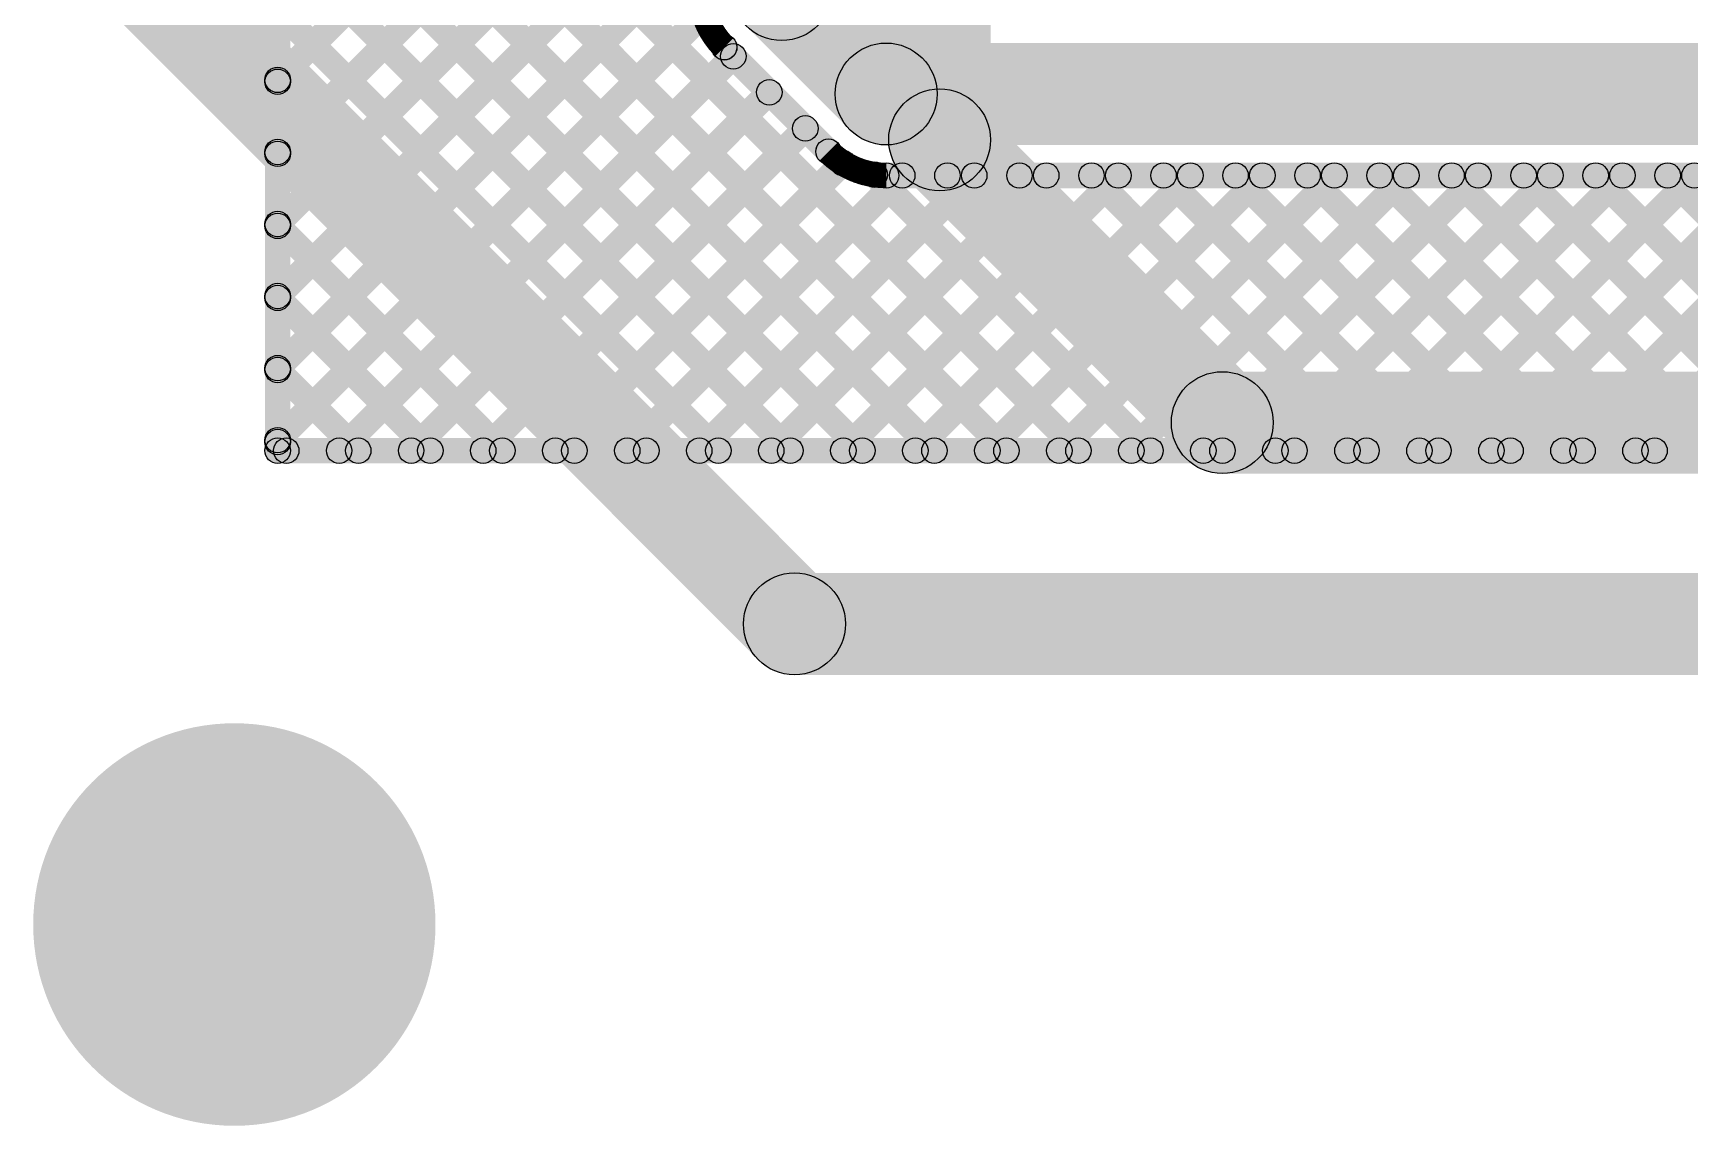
# Model space of a CAD drawing. Header units: millimetres. Extents: x -0.08 to 5.25, y -0.08 to 2.73.
# Drawn here: x -0.079 to 0.572, y -0.079 to 0.35 of the extents above; entities that cross this region are included whole.
import ezdxf

# ---------------------------------------------------------------- set-up
doc = ezdxf.new("R2010")
doc.units = ezdxf.units.MM
doc.header["$MEASUREMENT"] = 0
for name, color, linetype in [('BottomLayer', 5, 'Continuous'), ('BottomSolder', 6, 'Continuous'), ('PadHoleLayer', 156, 'Continuous'), ('TopLayer', 1, 'Continuous'), ('TopSolder', 216, 'Continuous')]:
    doc.layers.add(name, color=color, linetype=linetype)

msp = doc.modelspace()

# ---------------------------------------------------------------- hatches: boundary and pattern name
at = {"layer": 'BottomLayer'}
for points in [[(0.297, 0.308), (0.257, 0.308), (0.257, 0.625), (0.297, 0.625)], [(-0.04714, 0.35686), (-0.01886, 0.38514), (0.23414, 0.13214), (0.20586, 0.10386)], [(0.26286, 0.29386), (0.29114, 0.32214), (0.40214, 0.21114), (0.37386, 0.18286)], [(0.388, 0.177), (0.388, 0.217), (2.3343, 0.217), (2.3343, 0.177)], [(0.22, 0.098), (0.22, 0.138), (3.154, 0.138), (3.154, 0.098)]]:
    msp.add_hatch(color=5, dxfattribs=at).paths.add_polyline_path(points)
h = msp.add_hatch(color=5, dxfattribs=at)
edge = h.paths.add_edge_path()
edge.add_arc((0.277, 0.308), 0.02, 0, 360)
h = msp.add_hatch(color=5, dxfattribs=at)
edge = h.paths.add_edge_path()
edge.add_arc((0.277, 0.308), 0.02, 0, 360)
h = msp.add_hatch(color=5, dxfattribs=at)
edge = h.paths.add_edge_path()
edge.add_arc((0.388, 0.197), 0.02, 0, 360)
h = msp.add_hatch(color=5, dxfattribs=at)
edge = h.paths.add_edge_path()
edge.add_arc((0.388, 0.197), 0.02, 0, 360)
h = msp.add_hatch(color=5, dxfattribs=at)
edge = h.paths.add_edge_path()
edge.add_arc((0.22, 0.118), 0.02, 0, 360)
h = msp.add_hatch(color=5, dxfattribs=at)
edge = h.paths.add_edge_path()
edge.add_arc((0.22, 0.118), 0.02, 0, 360)
h = msp.add_hatch(color=5, dxfattribs=at)
edge = h.paths.add_edge_path()
edge.add_arc((0, 0), 0.075, 0, 360)
at = {"layer": 'BottomSolder'}
h = msp.add_hatch(color=6, dxfattribs=at)
edge = h.paths.add_edge_path()
edge.add_arc((0, 0), 0.079, 0, 360)
at = {"layer": 'PadHoleLayer'}
msp.add_hatch(color=156, dxfattribs=at).paths.add_polyline_path([(0.03, -0.03), (-0.03, -0.03), (-0.03, 0.03), (0.03, 0.03)])
at = {"layer": 'TopLayer'}
for points in [[(0.022, 0.186), (0.012, 0.186), (0.012, 0.576), (0.022, 0.576)], [(0.01346, 0.49697), (0.02054, 0.50404), (0.33504, 0.18954), (0.32797, 0.18246)], [(0.02054, 0.328), (0.01346, 0.33507), (0.17946, 0.50107), (0.18654, 0.494)], [(0.01346, 0.46868), (0.02054, 0.47576), (0.30676, 0.18954), (0.29968, 0.18246)], [(0.02054, 0.29972), (0.01346, 0.30679), (0.17946, 0.47279), (0.18654, 0.46572)], [(0.01346, 0.4404), (0.02054, 0.44747), (0.27847, 0.18954), (0.2714, 0.18246)], [(0.02054, 0.27143), (0.01346, 0.27851), (0.17946, 0.44451), (0.18654, 0.43743)], [(0.01346, 0.41212), (0.02054, 0.41919), (0.25019, 0.18954), (0.24312, 0.18246)], [(0.02054, 0.24315), (0.01346, 0.25022), (0.17946, 0.41622), (0.18654, 0.40915)], [(0.01346, 0.38383), (0.02054, 0.3909), (0.2219, 0.18954), (0.21483, 0.18246)], [(0.02054, 0.21487), (0.01346, 0.22194), (0.17946, 0.38794), (0.18654, 0.38087)], [(0.20086, 0.35286), (0.22914, 0.38114), (0.27014, 0.34014), (0.24186, 0.31186)], [(0.01346, 0.35555), (0.02054, 0.36262), (0.19362, 0.18954), (0.18655, 0.18246)], [(0.02054, 0.18658), (0.01346, 0.19365), (0.18089, 0.36108), (0.18796, 0.35401)], [(0.02054, 0.18658), (0.01346, 0.19365), (0.18089, 0.36108), (0.18796, 0.35401)], [(0.18886, 0.34081), (0.19594, 0.34788), (0.23688, 0.30694), (0.22981, 0.29986)], [(0.256, 0.306), (0.256, 0.346), (0.722, 0.346), (0.722, 0.306)], [(0.0447, 0.18246), (0.03763, 0.18954), (0.19242, 0.34432), (0.19949, 0.33725)], [(0.01346, 0.32726), (0.02054, 0.33433), (0.16533, 0.18954), (0.15826, 0.18246)], [(0.07299, 0.18246), (0.06592, 0.18954), (0.20656, 0.33018), (0.21363, 0.32311)], [(0.10127, 0.18246), (0.0942, 0.18954), (0.22071, 0.31604), (0.22778, 0.30897)], [(0.01346, 0.29898), (0.02054, 0.30605), (0.13705, 0.18954), (0.12998, 0.18246)], [(0.12956, 0.18246), (0.12248, 0.18954), (0.23541, 0.30246), (0.24248, 0.29539)], [(0.15784, 0.18246), (0.15077, 0.18954), (0.25877, 0.29754), (0.26584, 0.29046)], [(0.18612, 0.18246), (0.17905, 0.18954), (0.28705, 0.29754), (0.29412, 0.29046)], [(0.21441, 0.18246), (0.20734, 0.18954), (0.31534, 0.29754), (0.32241, 0.29046)], [(0.24269, 0.18246), (0.23562, 0.18954), (0.34362, 0.29754), (0.35069, 0.29046)], [(0.24793, 0.29079), (0.255, 0.29786), (0.36332, 0.18954), (0.35625, 0.18246)], [(0.256, 0.289), (0.256, 0.299), (0.722, 0.299), (0.722, 0.289)], [(0.27098, 0.18246), (0.26391, 0.18954), (0.37191, 0.29754), (0.37898, 0.29046)], [(0.27654, 0.29046), (0.28361, 0.29754), (0.39161, 0.18954), (0.38454, 0.18246)], [(0.29926, 0.18246), (0.29219, 0.18954), (0.40019, 0.29754), (0.40726, 0.29046)], [(0.30482, 0.29046), (0.31189, 0.29754), (0.41989, 0.18954), (0.41282, 0.18246)], [(0.32755, 0.18246), (0.32047, 0.18954), (0.42847, 0.29754), (0.43555, 0.29046)], [(0.33311, 0.29046), (0.34018, 0.29754), (0.44818, 0.18954), (0.44111, 0.18246)], [(0.35583, 0.18246), (0.34876, 0.18954), (0.45676, 0.29754), (0.46383, 0.29046)], [(0.36139, 0.29046), (0.36846, 0.29754), (0.47646, 0.18954), (0.46939, 0.18246)], [(0.38411, 0.18246), (0.37704, 0.18954), (0.48504, 0.29754), (0.49211, 0.29046)], [(0.38967, 0.29046), (0.39675, 0.29754), (0.50475, 0.18954), (0.49767, 0.18246)], [(0.4124, 0.18246), (0.40533, 0.18954), (0.51333, 0.29754), (0.5204, 0.29046)], [(0.41796, 0.29046), (0.42503, 0.29754), (0.53303, 0.18954), (0.52596, 0.18246)], [(0.44068, 0.18246), (0.43361, 0.18954), (0.54161, 0.29754), (0.54868, 0.29046)], [(0.44624, 0.29046), (0.45331, 0.29754), (0.56131, 0.18954), (0.55424, 0.18246)], [(0.46897, 0.18246), (0.4619, 0.18954), (0.5699, 0.29754), (0.57697, 0.29046)], [(0.47453, 0.29046), (0.4816, 0.29754), (0.5896, 0.18954), (0.58253, 0.18246)], [(0.49725, 0.18246), (0.49018, 0.18954), (0.59818, 0.29754), (0.60525, 0.29046)], [(0.50281, 0.29046), (0.50988, 0.29754), (0.61788, 0.18954), (0.61081, 0.18246)], [(0.52554, 0.18246), (0.51846, 0.18954), (0.62646, 0.29754), (0.63354, 0.29046)], [(0.5311, 0.29046), (0.53817, 0.29754), (0.64617, 0.18954), (0.6391, 0.18246)], [(0.55382, 0.18246), (0.54675, 0.18954), (0.65475, 0.29754), (0.66182, 0.29046)], [(0.55938, 0.29046), (0.56645, 0.29754), (0.67445, 0.18954), (0.66738, 0.18246)], [(0.01346, 0.27069), (0.02054, 0.27777), (0.10877, 0.18954), (0.10169, 0.18246)], [(0.01346, 0.24241), (0.02054, 0.24948), (0.08048, 0.18954), (0.07341, 0.18246)], [(0.01346, 0.21413), (0.02054, 0.2212), (0.0522, 0.18954), (0.04513, 0.18246)], [(0.01346, 0.18584), (0.02054, 0.19291), (0.02391, 0.18954), (0.01684, 0.18246)], [(0.017, 0.181), (0.017, 0.191), (0.78584, 0.191), (0.78584, 0.181)]]:
    msp.add_hatch(color=1, dxfattribs=at).paths.add_polyline_path(points)
h = msp.add_hatch(color=1, dxfattribs=at)
edge = h.paths.add_edge_path()
edge.add_arc((0.215, 0.367), 0.02, 0, 360)
h = msp.add_hatch(color=1, dxfattribs=at)
edge = h.paths.add_edge_path()
edge.add_arc((0.215, 0.367), 0.02, 0, 360)
h = msp.add_hatch(color=1, dxfattribs=at)
edge = h.paths.add_edge_path()
edge.add_arc((0.19237, 0.34437), 0.005, 0, 360)
h = msp.add_hatch(color=1, dxfattribs=at)
edge = h.paths.add_edge_path()
edge.add_arc((0.1924, 0.34434), 0.005, 0, 360)
h = msp.add_hatch(color=1, dxfattribs=at)
edge = h.paths.add_edge_path()
edge.add_arc((0.1924, 0.34434), 0.005, 0, 360)
h = msp.add_hatch(color=1, dxfattribs=at)
edge = h.paths.add_edge_path()
edge.add_arc((0.19596, 0.34079), 0.005, 0, 360)
h = msp.add_hatch(color=1, dxfattribs=at)
edge = h.paths.add_edge_path()
edge.add_arc((0.256, 0.326), 0.02, 0, 360)
h = msp.add_hatch(color=1, dxfattribs=at)
edge = h.paths.add_edge_path()
edge.add_arc((0.256, 0.326), 0.02, 0, 360)
h = msp.add_hatch(color=1, dxfattribs=at)
edge = h.paths.add_edge_path()
edge.add_arc((0.017, 0.33154), 0.005, 0, 360)
h = msp.add_hatch(color=1, dxfattribs=at)
edge = h.paths.add_edge_path()
edge.add_arc((0.017, 0.3308), 0.005, 0, 360)
h = msp.add_hatch(color=1, dxfattribs=at)
edge = h.paths.add_edge_path()
edge.add_arc((0.2101, 0.32665), 0.005, 0, 360)
h = msp.add_hatch(color=1, dxfattribs=at)
edge = h.paths.add_edge_path()
edge.add_arc((0.22424, 0.3125), 0.005, 0, 360)
h = msp.add_hatch(color=1, dxfattribs=at)
edge = h.paths.add_edge_path()
edge.add_arc((0.017, 0.30325), 0.005, 0, 360)
h = msp.add_hatch(color=1, dxfattribs=at)
edge = h.paths.add_edge_path()
edge.add_arc((0.017, 0.30251), 0.005, 0, 360)
h = msp.add_hatch(color=1, dxfattribs=at)
edge = h.paths.add_edge_path()
edge.add_arc((0.23334, 0.3034), 0.005, 0, 360)
h = msp.add_hatch(color=1, dxfattribs=at)
edge = h.paths.add_edge_path()
edge.add_arc((0.23334, 0.3034), 0.005, 0, 360)
h = msp.add_hatch(color=1, dxfattribs=at)
edge = h.paths.add_edge_path()
edge.add_arc((0.23337, 0.30337), 0.005, 0, 360)
h = msp.add_hatch(color=1, dxfattribs=at)
edge = h.paths.add_edge_path()
edge.add_arc((0.23894, 0.29892), 0.005, 0, 360)
h = msp.add_hatch(color=1, dxfattribs=at)
edge = h.paths.add_edge_path()
edge.add_arc((0.25147, 0.29432), 0.005, 0, 360)
h = msp.add_hatch(color=1, dxfattribs=at)
edge = h.paths.add_edge_path()
edge.add_arc((0.256, 0.294), 0.005, 0, 360)
h = msp.add_hatch(color=1, dxfattribs=at)
edge = h.paths.add_edge_path()
edge.add_arc((0.256, 0.294), 0.005, 0, 360)
h = msp.add_hatch(color=1, dxfattribs=at)
edge = h.paths.add_edge_path()
edge.add_arc((0.256, 0.294), 0.005, 0, 360)
h = msp.add_hatch(color=1, dxfattribs=at)
edge = h.paths.add_edge_path()
edge.add_arc((0.2623, 0.294), 0.005, 0, 360)
h = msp.add_hatch(color=1, dxfattribs=at)
edge = h.paths.add_edge_path()
edge.add_arc((0.28007, 0.294), 0.005, 0, 360)
h = msp.add_hatch(color=1, dxfattribs=at)
edge = h.paths.add_edge_path()
edge.add_arc((0.29059, 0.294), 0.005, 0, 360)
h = msp.add_hatch(color=1, dxfattribs=at)
edge = h.paths.add_edge_path()
edge.add_arc((0.30836, 0.294), 0.005, 0, 360)
h = msp.add_hatch(color=1, dxfattribs=at)
edge = h.paths.add_edge_path()
edge.add_arc((0.31887, 0.294), 0.005, 0, 360)
h = msp.add_hatch(color=1, dxfattribs=at)
edge = h.paths.add_edge_path()
edge.add_arc((0.33664, 0.294), 0.005, 0, 360)
h = msp.add_hatch(color=1, dxfattribs=at)
edge = h.paths.add_edge_path()
edge.add_arc((0.34716, 0.294), 0.005, 0, 360)
h = msp.add_hatch(color=1, dxfattribs=at)
edge = h.paths.add_edge_path()
edge.add_arc((0.36493, 0.294), 0.005, 0, 360)
h = msp.add_hatch(color=1, dxfattribs=at)
edge = h.paths.add_edge_path()
edge.add_arc((0.37544, 0.294), 0.005, 0, 360)
h = msp.add_hatch(color=1, dxfattribs=at)
edge = h.paths.add_edge_path()
edge.add_arc((0.39321, 0.294), 0.005, 0, 360)
h = msp.add_hatch(color=1, dxfattribs=at)
edge = h.paths.add_edge_path()
edge.add_arc((0.40373, 0.294), 0.005, 0, 360)
h = msp.add_hatch(color=1, dxfattribs=at)
edge = h.paths.add_edge_path()
edge.add_arc((0.42149, 0.294), 0.005, 0, 360)
h = msp.add_hatch(color=1, dxfattribs=at)
edge = h.paths.add_edge_path()
edge.add_arc((0.43201, 0.294), 0.005, 0, 360)
h = msp.add_hatch(color=1, dxfattribs=at)
edge = h.paths.add_edge_path()
edge.add_arc((0.44978, 0.294), 0.005, 0, 360)
h = msp.add_hatch(color=1, dxfattribs=at)
edge = h.paths.add_edge_path()
edge.add_arc((0.46029, 0.294), 0.005, 0, 360)
h = msp.add_hatch(color=1, dxfattribs=at)
edge = h.paths.add_edge_path()
edge.add_arc((0.47806, 0.294), 0.005, 0, 360)
h = msp.add_hatch(color=1, dxfattribs=at)
edge = h.paths.add_edge_path()
edge.add_arc((0.48858, 0.294), 0.005, 0, 360)
h = msp.add_hatch(color=1, dxfattribs=at)
edge = h.paths.add_edge_path()
edge.add_arc((0.50635, 0.294), 0.005, 0, 360)
h = msp.add_hatch(color=1, dxfattribs=at)
edge = h.paths.add_edge_path()
edge.add_arc((0.51686, 0.294), 0.005, 0, 360)
h = msp.add_hatch(color=1, dxfattribs=at)
edge = h.paths.add_edge_path()
edge.add_arc((0.53463, 0.294), 0.005, 0, 360)
h = msp.add_hatch(color=1, dxfattribs=at)
edge = h.paths.add_edge_path()
edge.add_arc((0.54515, 0.294), 0.005, 0, 360)
h = msp.add_hatch(color=1, dxfattribs=at)
edge = h.paths.add_edge_path()
edge.add_arc((0.56292, 0.294), 0.005, 0, 360)
h = msp.add_hatch(color=1, dxfattribs=at)
edge = h.paths.add_edge_path()
edge.add_arc((0.57343, 0.294), 0.005, 0, 360)
h = msp.add_hatch(color=1, dxfattribs=at)
edge = h.paths.add_edge_path()
edge.add_arc((0.017, 0.27497), 0.005, 0, 360)
h = msp.add_hatch(color=1, dxfattribs=at)
edge = h.paths.add_edge_path()
edge.add_arc((0.017, 0.27423), 0.005, 0, 360)
h = msp.add_hatch(color=1, dxfattribs=at)
edge = h.paths.add_edge_path()
edge.add_arc((0.017, 0.24669), 0.005, 0, 360)
h = msp.add_hatch(color=1, dxfattribs=at)
edge = h.paths.add_edge_path()
edge.add_arc((0.017, 0.24595), 0.005, 0, 360)
h = msp.add_hatch(color=1, dxfattribs=at)
edge = h.paths.add_edge_path()
edge.add_arc((0.017, 0.2184), 0.005, 0, 360)
h = msp.add_hatch(color=1, dxfattribs=at)
edge = h.paths.add_edge_path()
edge.add_arc((0.017, 0.21766), 0.005, 0, 360)
h = msp.add_hatch(color=1, dxfattribs=at)
edge = h.paths.add_edge_path()
edge.add_arc((0.017, 0.19012), 0.005, 0, 360)
h = msp.add_hatch(color=1, dxfattribs=at)
edge = h.paths.add_edge_path()
edge.add_arc((0.017, 0.19012), 0.005, 0, 360)
h = msp.add_hatch(color=1, dxfattribs=at)
edge = h.paths.add_edge_path()
edge.add_arc((0.017, 0.18938), 0.005, 0, 360)
h = msp.add_hatch(color=1, dxfattribs=at)
edge = h.paths.add_edge_path()
edge.add_arc((0.017, 0.186), 0.005, 0, 360)
h = msp.add_hatch(color=1, dxfattribs=at)
edge = h.paths.add_edge_path()
edge.add_arc((0.017, 0.186), 0.005, 0, 360)
h = msp.add_hatch(color=1, dxfattribs=at)
edge = h.paths.add_edge_path()
edge.add_arc((0.02038, 0.186), 0.005, 0, 360)
h = msp.add_hatch(color=1, dxfattribs=at)
edge = h.paths.add_edge_path()
edge.add_arc((0.04117, 0.186), 0.005, 0, 360)
h = msp.add_hatch(color=1, dxfattribs=at)
edge = h.paths.add_edge_path()
edge.add_arc((0.04866, 0.186), 0.005, 0, 360)
h = msp.add_hatch(color=1, dxfattribs=at)
edge = h.paths.add_edge_path()
edge.add_arc((0.06945, 0.186), 0.005, 0, 360)
h = msp.add_hatch(color=1, dxfattribs=at)
edge = h.paths.add_edge_path()
edge.add_arc((0.07695, 0.186), 0.005, 0, 360)
h = msp.add_hatch(color=1, dxfattribs=at)
edge = h.paths.add_edge_path()
edge.add_arc((0.09774, 0.186), 0.005, 0, 360)
h = msp.add_hatch(color=1, dxfattribs=at)
edge = h.paths.add_edge_path()
edge.add_arc((0.10523, 0.186), 0.005, 0, 360)
h = msp.add_hatch(color=1, dxfattribs=at)
edge = h.paths.add_edge_path()
edge.add_arc((0.12602, 0.186), 0.005, 0, 360)
h = msp.add_hatch(color=1, dxfattribs=at)
edge = h.paths.add_edge_path()
edge.add_arc((0.13351, 0.186), 0.005, 0, 360)
h = msp.add_hatch(color=1, dxfattribs=at)
edge = h.paths.add_edge_path()
edge.add_arc((0.1543, 0.186), 0.005, 0, 360)
h = msp.add_hatch(color=1, dxfattribs=at)
edge = h.paths.add_edge_path()
edge.add_arc((0.1618, 0.186), 0.005, 0, 360)
h = msp.add_hatch(color=1, dxfattribs=at)
edge = h.paths.add_edge_path()
edge.add_arc((0.18259, 0.186), 0.005, 0, 360)
h = msp.add_hatch(color=1, dxfattribs=at)
edge = h.paths.add_edge_path()
edge.add_arc((0.19008, 0.186), 0.005, 0, 360)
h = msp.add_hatch(color=1, dxfattribs=at)
edge = h.paths.add_edge_path()
edge.add_arc((0.21087, 0.186), 0.005, 0, 360)
h = msp.add_hatch(color=1, dxfattribs=at)
edge = h.paths.add_edge_path()
edge.add_arc((0.21837, 0.186), 0.005, 0, 360)
h = msp.add_hatch(color=1, dxfattribs=at)
edge = h.paths.add_edge_path()
edge.add_arc((0.23916, 0.186), 0.005, 0, 360)
h = msp.add_hatch(color=1, dxfattribs=at)
edge = h.paths.add_edge_path()
edge.add_arc((0.24665, 0.186), 0.005, 0, 360)
h = msp.add_hatch(color=1, dxfattribs=at)
edge = h.paths.add_edge_path()
edge.add_arc((0.26744, 0.186), 0.005, 0, 360)
h = msp.add_hatch(color=1, dxfattribs=at)
edge = h.paths.add_edge_path()
edge.add_arc((0.27494, 0.186), 0.005, 0, 360)
h = msp.add_hatch(color=1, dxfattribs=at)
edge = h.paths.add_edge_path()
edge.add_arc((0.29573, 0.186), 0.005, 0, 360)
h = msp.add_hatch(color=1, dxfattribs=at)
edge = h.paths.add_edge_path()
edge.add_arc((0.30322, 0.186), 0.005, 0, 360)
h = msp.add_hatch(color=1, dxfattribs=at)
edge = h.paths.add_edge_path()
edge.add_arc((0.32401, 0.186), 0.005, 0, 360)
h = msp.add_hatch(color=1, dxfattribs=at)
edge = h.paths.add_edge_path()
edge.add_arc((0.3315, 0.186), 0.005, 0, 360)
h = msp.add_hatch(color=1, dxfattribs=at)
edge = h.paths.add_edge_path()
edge.add_arc((0.35229, 0.186), 0.005, 0, 360)
h = msp.add_hatch(color=1, dxfattribs=at)
edge = h.paths.add_edge_path()
edge.add_arc((0.35979, 0.186), 0.005, 0, 360)
h = msp.add_hatch(color=1, dxfattribs=at)
edge = h.paths.add_edge_path()
edge.add_arc((0.38058, 0.186), 0.005, 0, 360)
h = msp.add_hatch(color=1, dxfattribs=at)
edge = h.paths.add_edge_path()
edge.add_arc((0.38807, 0.186), 0.005, 0, 360)
h = msp.add_hatch(color=1, dxfattribs=at)
edge = h.paths.add_edge_path()
edge.add_arc((0.40886, 0.186), 0.005, 0, 360)
h = msp.add_hatch(color=1, dxfattribs=at)
edge = h.paths.add_edge_path()
edge.add_arc((0.41636, 0.186), 0.005, 0, 360)
h = msp.add_hatch(color=1, dxfattribs=at)
edge = h.paths.add_edge_path()
edge.add_arc((0.43715, 0.186), 0.005, 0, 360)
h = msp.add_hatch(color=1, dxfattribs=at)
edge = h.paths.add_edge_path()
edge.add_arc((0.44464, 0.186), 0.005, 0, 360)
h = msp.add_hatch(color=1, dxfattribs=at)
edge = h.paths.add_edge_path()
edge.add_arc((0.46543, 0.186), 0.005, 0, 360)
h = msp.add_hatch(color=1, dxfattribs=at)
edge = h.paths.add_edge_path()
edge.add_arc((0.47293, 0.186), 0.005, 0, 360)
h = msp.add_hatch(color=1, dxfattribs=at)
edge = h.paths.add_edge_path()
edge.add_arc((0.49372, 0.186), 0.005, 0, 360)
h = msp.add_hatch(color=1, dxfattribs=at)
edge = h.paths.add_edge_path()
edge.add_arc((0.50121, 0.186), 0.005, 0, 360)
h = msp.add_hatch(color=1, dxfattribs=at)
edge = h.paths.add_edge_path()
edge.add_arc((0.522, 0.186), 0.005, 0, 360)
h = msp.add_hatch(color=1, dxfattribs=at)
edge = h.paths.add_edge_path()
edge.add_arc((0.52949, 0.186), 0.005, 0, 360)
h = msp.add_hatch(color=1, dxfattribs=at)
edge = h.paths.add_edge_path()
edge.add_arc((0.55028, 0.186), 0.005, 0, 360)
h = msp.add_hatch(color=1, dxfattribs=at)
edge = h.paths.add_edge_path()
edge.add_arc((0.55778, 0.186), 0.005, 0, 360)
h = msp.add_hatch(color=1, dxfattribs=at)
edge = h.paths.add_edge_path()
edge.add_arc((0, 0), 0.075, 0, 360)
at = {"layer": 'TopSolder'}
h = msp.add_hatch(color=216, dxfattribs=at)
edge = h.paths.add_edge_path()
edge.add_arc((0, 0), 0.079, 0, 360)

# ---------------------------------------------------------------- linework, layer by layer
at = {"layer": 'BottomLayer'}
for centre in [(0.277, 0.308), (0.277, 0.308), (0.388, 0.197), (0.388, 0.197), (0.22, 0.118), (0.22, 0.118)]:
    msp.add_circle(centre, 0.02, dxfattribs=at)
at = {"layer": 'TopLayer', "const_width": 0.01}
for points in [[(0.19237, 0.34437, -0.198912), (0.183, 0.367)], [(0.1924, 0.34434, -0.199231), (0.183, 0.367)], [(0.256, 0.294, -0.199231), (0.23334, 0.3034)], [(0.256, 0.294, -0.198912), (0.23337, 0.30337)]]:
    msp.add_lwpolyline(points, format="xyb", dxfattribs=at)
at = {"layer": 'TopLayer'}
for centre, radius in [((0.215, 0.367), 0.02), ((0.215, 0.367), 0.02), ((0.19237, 0.34437), 0.005), ((0.1924, 0.34434), 0.005), ((0.1924, 0.34434), 0.005), ((0.19596, 0.34079), 0.005), ((0.256, 0.326), 0.02), ((0.256, 0.326), 0.02), ((0.017, 0.33154), 0.005), ((0.017, 0.3308), 0.005), ((0.2101, 0.32665), 0.005), ((0.22424, 0.3125), 0.005), ((0.017, 0.30325), 0.005), ((0.017, 0.30251), 0.005), ((0.23334, 0.3034), 0.005), ((0.23334, 0.3034), 0.005), ((0.23337, 0.30337), 0.005), ((0.23894, 0.29892), 0.005), ((0.25147, 0.29432), 0.005), ((0.256, 0.294), 0.005), ((0.256, 0.294), 0.005), ((0.256, 0.294), 0.005), ((0.2623, 0.294), 0.005), ((0.28007, 0.294), 0.005), ((0.29059, 0.294), 0.005), ((0.30836, 0.294), 0.005), ((0.31887, 0.294), 0.005), ((0.33664, 0.294), 0.005), ((0.34716, 0.294), 0.005), ((0.36493, 0.294), 0.005), ((0.37544, 0.294), 0.005), ((0.39321, 0.294), 0.005), ((0.40373, 0.294), 0.005), ((0.42149, 0.294), 0.005), ((0.43201, 0.294), 0.005), ((0.44978, 0.294), 0.005), ((0.46029, 0.294), 0.005), ((0.47806, 0.294), 0.005), ((0.48858, 0.294), 0.005), ((0.50635, 0.294), 0.005), ((0.51686, 0.294), 0.005), ((0.53463, 0.294), 0.005), ((0.54515, 0.294), 0.005), ((0.56292, 0.294), 0.005), ((0.57343, 0.294), 0.005), ((0.017, 0.27497), 0.005), ((0.017, 0.27423), 0.005), ((0.017, 0.24669), 0.005), ((0.017, 0.24595), 0.005), ((0.017, 0.2184), 0.005), ((0.017, 0.21766), 0.005), ((0.017, 0.19012), 0.005), ((0.017, 0.19012), 0.005), ((0.017, 0.18938), 0.005), ((0.017, 0.186), 0.005), ((0.017, 0.186), 0.005), ((0.02038, 0.186), 0.005), ((0.04117, 0.186), 0.005), ((0.04866, 0.186), 0.005), ((0.06945, 0.186), 0.005), ((0.07695, 0.186), 0.005), ((0.09774, 0.186), 0.005), ((0.10523, 0.186), 0.005), ((0.12602, 0.186), 0.005), ((0.13351, 0.186), 0.005), ((0.1543, 0.186), 0.005), ((0.1618, 0.186), 0.005), ((0.18259, 0.186), 0.005), ((0.19008, 0.186), 0.005), ((0.21087, 0.186), 0.005), ((0.21837, 0.186), 0.005), ((0.23916, 0.186), 0.005), ((0.24665, 0.186), 0.005), ((0.26744, 0.186), 0.005), ((0.27494, 0.186), 0.005), ((0.29573, 0.186), 0.005), ((0.30322, 0.186), 0.005), ((0.32401, 0.186), 0.005), ((0.3315, 0.186), 0.005), ((0.35229, 0.186), 0.005), ((0.35979, 0.186), 0.005), ((0.38058, 0.186), 0.005), ((0.38807, 0.186), 0.005), ((0.40886, 0.186), 0.005), ((0.41636, 0.186), 0.005), ((0.43715, 0.186), 0.005), ((0.44464, 0.186), 0.005), ((0.46543, 0.186), 0.005), ((0.47293, 0.186), 0.005), ((0.49372, 0.186), 0.005), ((0.50121, 0.186), 0.005), ((0.522, 0.186), 0.005), ((0.52949, 0.186), 0.005), ((0.55028, 0.186), 0.005), ((0.55778, 0.186), 0.005)]:
    msp.add_circle(centre, radius, dxfattribs=at)

doc.saveas('drawing.dxf')
